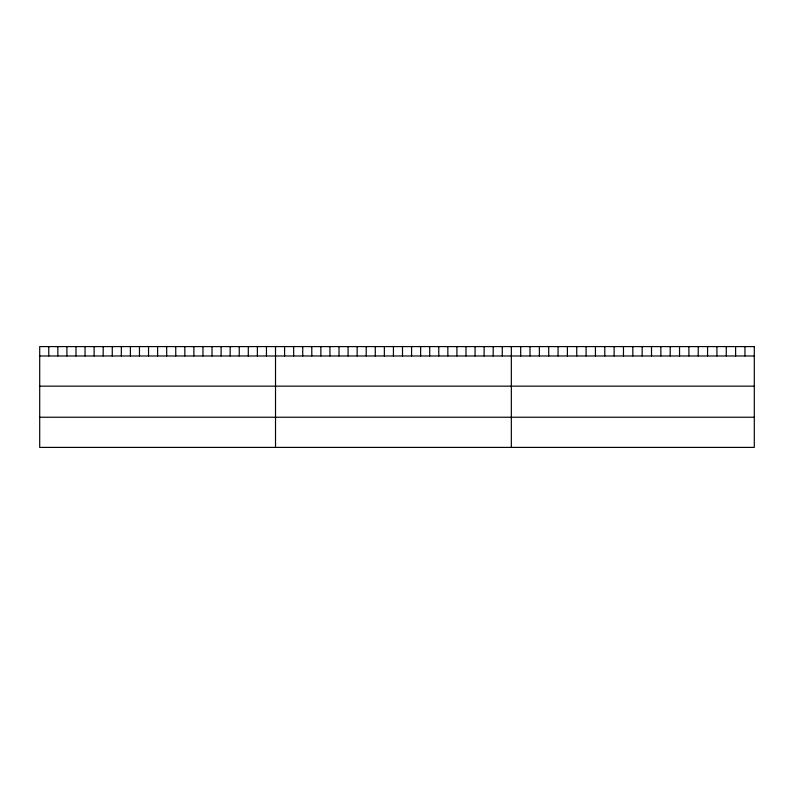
<?xml version="1.0" encoding="UTF-8"?>
<svg xmlns="http://www.w3.org/2000/svg" width="794" height="794" viewBox="0 0 794 794"><rect width="100%" height="100%" fill="white"/><g stroke="black" fill="none" stroke-linecap="round" stroke-linejoin="round"><path stroke-width="1.19" d="M39.7 355.98L754.3 355.98M39.7 386.152L754.3 386.152M39.7 417.237L754.3 417.237M744.951 346.591L744.951 355.98M735.611 346.591L735.611 355.98M726.262 346.591L726.262 355.98M716.922 346.591L716.922 355.98M707.573 346.591L707.573 355.98M698.234 346.591L698.234 355.98M688.884 346.591L688.884 355.98M679.545 346.591L679.545 355.98M670.196 346.591L670.196 355.98M660.856 346.591L660.856 355.98M651.507 346.591L651.507 355.98M642.167 346.591L642.167 355.98M632.818 346.591L632.818 355.98M623.469 346.591L623.469 355.98M614.129 346.591L614.129 355.98M604.78 346.591L604.78 355.98M595.44 346.591L595.44 355.98M586.091 346.591L586.091 355.98M576.752 346.591L576.752 355.98M567.402 346.591L567.402 355.98M558.063 346.591L558.063 355.98M548.714 346.591L548.714 355.98M539.374 346.591L539.374 355.98M530.025 346.591L530.025 355.98M520.685 346.591L520.685 355.98M511.336 346.591L511.336 447.409M502.265 346.591L502.265 355.98M493.193 346.591L493.193 355.98M484.122 346.591L484.122 355.98M475.06 346.591L475.06 355.98M465.989 346.591L465.989 355.98M456.917 346.591L456.917 355.98M447.846 346.591L447.846 355.98M438.774 346.591L438.774 355.98M429.703 346.591L429.703 355.98M420.641 346.591L420.641 355.98M411.57 346.591L411.57 355.98M402.498 346.591L402.498 355.98M393.427 346.591L393.427 355.98M384.356 346.591L384.356 355.98M375.284 346.591L375.284 355.98M366.213 346.591L366.213 355.98M357.151 346.591L357.151 355.98M348.08 346.591L348.08 355.98M339.008 346.591L339.008 355.98M329.937 346.591L329.937 355.98M320.865 346.591L320.865 355.98M311.794 346.591L311.794 355.98M302.732 346.591L302.732 355.98M293.661 346.591L293.661 355.98M284.589 346.591L284.589 355.98M275.518 346.591L275.518 447.409M266.447 346.591L266.447 355.98M257.375 346.591L257.375 355.98M248.304 346.591L248.304 355.98M239.242 346.591L239.242 355.98M230.171 346.591L230.171 355.98M221.099 346.591L221.099 355.98M212.028 346.591L212.028 355.98M202.956 346.591L202.956 355.98M193.885 346.591L193.885 355.98M184.823 346.591L184.823 355.98M175.752 346.591L175.752 355.98M166.68 346.591L166.68 355.98M157.609 346.591L157.609 355.98M148.538 346.591L148.538 355.98M139.466 346.591L139.466 355.98M130.395 346.591L130.395 355.98M121.333 346.591L121.333 355.98M112.262 346.591L112.262 355.98M103.19 346.591L103.19 355.98M94.119 346.591L94.119 355.98M85.047 346.591L85.047 355.98M75.976 346.591L75.976 355.98M66.914 346.591L66.914 355.98M57.843 346.591L57.843 355.98M48.771 346.591L48.771 355.98M754.3 346.591L39.7 346.591L39.7 447.409L754.3 447.409L754.3 346.591"/></g></svg>
